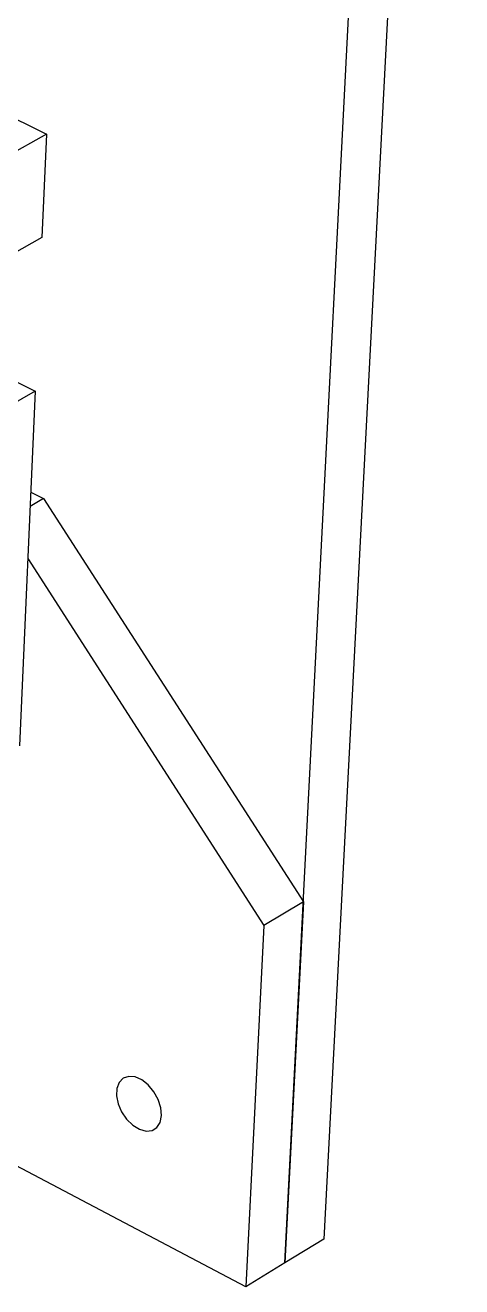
# Model space of a CAD drawing. Extents: x 0 to 154, y 0 to 214.
# Drawn here: x 144.31 to 153.68, y 113.34 to 140.44 of the extents above; entities that cross this region are included whole.
import ezdxf

# ---------------------------------------------------------------- set-up
doc = ezdxf.new("R2010")
doc.units = 0
doc.layers.get('0').update_dxf_attribs({"linetype": 'CONTINUOUS'})

msp = doc.modelspace()

# ---------------------------------------------------------------- linework, layer by layer
at = {"color": 7, "linetype": 'CONTINUOUS'}
for p, q in [((153.682, 171.244), (150.723, 114.36)), ((149.886, 113.85), (152.77, 170.292)), ((141.142, 139.887), (144.768, 138.097)), ((144.768, 138.097), (143.904, 137.611)), ((144.768, 138.097), (144.67, 135.88)), ((144.67, 135.88), (143.808, 135.392)), ((142.51, 133.588), (144.524, 132.576)), ((144.524, 132.576), (143.665, 132.085)), ((144.524, 132.576), (144.188, 124.958)), ((144.429, 130.409), (144.705, 130.27)), ((144.705, 130.27), (144.415, 130.103)), ((144.705, 130.27), (150.283, 121.607)), ((144.366, 128.981), (149.436, 121.102)), ((150.283, 121.607), (149.436, 121.102)), ((150.283, 121.607), (149.886, 113.85)), ((149.436, 121.102), (149.046, 113.338)), ((149.046, 113.338), (138.295, 119.012)), ((150.723, 114.36), (149.886, 113.85)), ((149.886, 113.85), (149.046, 113.338))]:
    msp.add_line(p, q, dxfattribs=at)
msp.add_lwpolyline([(147.237, 117.016), (147.223, 117.184), (147.167, 117.36), (147.074, 117.528), (146.953, 117.673), (146.814, 117.782), (146.67, 117.845), (146.533, 117.858), (146.415, 117.817), (146.328, 117.729), (146.279, 117.599), (146.271, 117.441), (146.306, 117.267), (146.381, 117.093), (146.489, 116.935), (146.621, 116.807), (146.764, 116.72), (146.906, 116.682), (147.035, 116.695), (147.138, 116.76), (147.208, 116.87), (147.237, 117.016)], dxfattribs=at)

doc.saveas('drawing.dxf')
